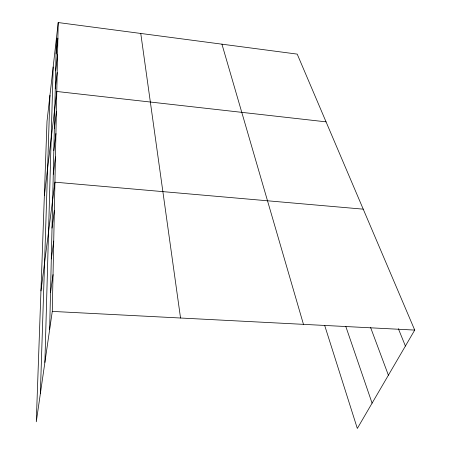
<?xml version="1.0" encoding="UTF-8"?>
<svg xmlns="http://www.w3.org/2000/svg" width="451" height="451" viewBox="0 0 451 451"><rect width="100%" height="100%" fill="white"/><g stroke="black" fill="none" stroke-linecap="round" stroke-linejoin="round"><path stroke-width="0.68" d="M58.207 22.55L47.011 121.274L36.283 421.781L52.282 311.404L58.207 22.55L297.215 54.114L414.717 330.087L357.327 428.45L324.669 325.391M49.655 329.506L56.443 38.098M44.886 362.401L53.167 66.979M40.353 393.678L49.965 95.217M56.076 53.985L57.886 38.183M55.682 70.875L57.548 54.813M55.264 88.858L57.181 72.543M44.356 195.649L56.792 91.48L326.056 121.855M54.334 128.574L56.375 111.752M53.827 150.572L55.93 133.507M53.274 174.216L55.45 156.92M40.956 290.918L54.932 182.176L363.23 209.163M52.017 228.099L54.351 210.375M51.301 258.964L53.725 241.065M50.512 292.637L53.032 274.608M52.282 311.404L414.717 330.087M398.357 328.694L405.41 346.041M370.57 327.403L388.39 375.209M345.81 326.468L372.081 403.16M221.937 44.17L303.467 324.354M140.763 33.453L180.541 318.017"/></g></svg>
